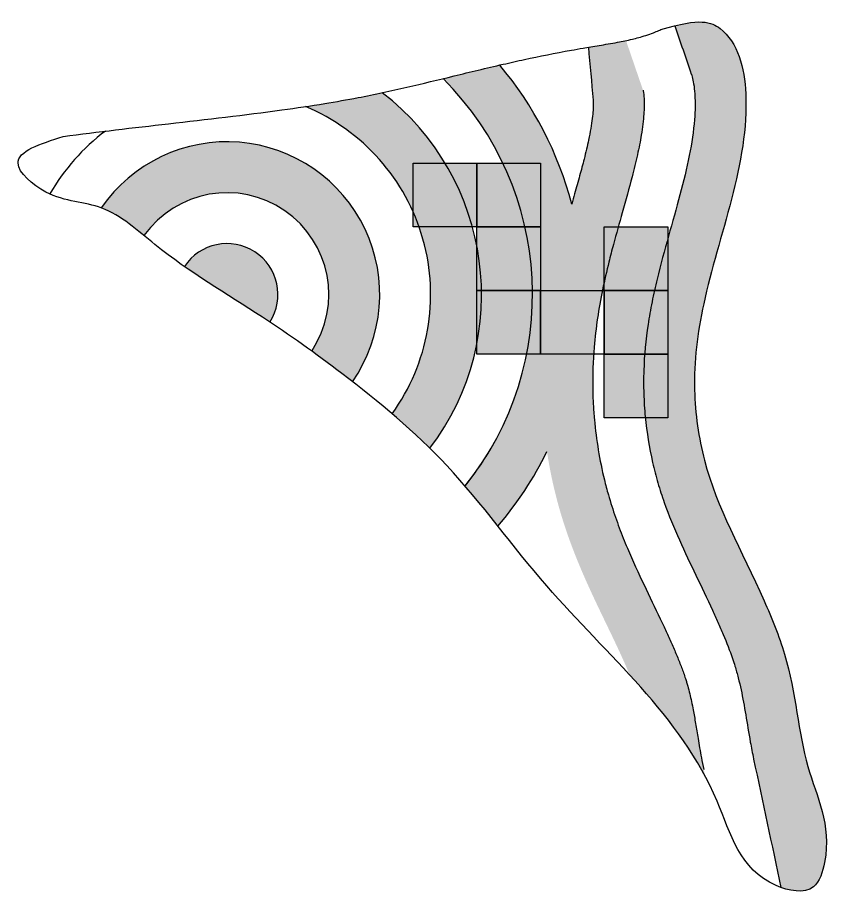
# Model space of a CAD drawing. Header units: millimetres. Extents: x 2486 to 2918, y 1154 to 1361.
# Drawn here: x 2486 to 2678.8, y 1154.1 to 1360.7 of the extents above; entities that cross this region are included whole.
import ezdxf

# ---------------------------------------------------------------- set-up
doc = ezdxf.new("R2010")
doc.units = ezdxf.units.MM
doc.layers.add('modulos alternativos', color=10, linetype='Continuous')

msp = doc.modelspace()

# ---------------------------------------------------------------- hatches: boundary and pattern name
h = msp.add_hatch(color=256)
h.dxf.hatch_style = 1
edge = h.paths.add_edge_path()
edge.add_spline(control_points=[(2665.90953778459, 1155.72129575114), (2668.621890919491, 1154.741452760935), (2674.139394925813, 1154.062122062173), (2678.771474481414, 1169.063322642189), (2670.275313347956, 1184.330477742946), (2669.38407185678, 1205.413741708109), (2658.357435152867, 1232.412166264259), (2648.275208385072, 1249.331267413811), (2644.736638300193, 1274.177143897897), (2647.976329271335, 1301.34998577394), (2661.213448380793, 1333.478364738178), (2655.205968989958, 1357.214654494293), (2647.593715040339, 1360.441550587184), (2640.88335692066, 1358.784779484184)], knot_values=[13.82804077493529, 13.82804077493529, 13.82804077493529, 13.82804077493529, 21.05343368700926, 26.78852108826788, 50.17200434471823, 76.64549873046684, 88.62618236007066, 125.2305205479522, 142.1405886953119, 162.4834042443767, 208.6884295103504, 226.3856823491076, 233.6585517743478, 233.6585517743478, 233.6585517743478, 233.6585517743478], degree=3, periodic=0)
edge.add_spline(control_points=[(2640.88335692066, 1358.784779484184), (2642.186036310015, 1354.988992831221), (2643.48871569937, 1351.193206178258), (2644.791395088725, 1347.397419525294), (2644.794092799282, 1347.389558854582), (2644.796790509838, 1347.38169818387), (2644.799488614065, 1347.373800298054)], knot_values=[0.8531302399282445, 0.8531302399282445, 0.8531302399282445, 0.8531302399282445, 30.14904896301338, 30.14904896301338, 30.14904896301338, 30.20971769688674, 30.20971769688674, 30.20971769688674, 30.20971769688674], degree=3, periodic=0)
edge.add_spline(control_points=[(2644.799488614065, 1347.373800298054), (2644.865922860168, 1347.179334092953), (2644.932595777447, 1346.962305460333), (2645.126496024032, 1346.248011294974), (2645.247043894921, 1345.687337690845), (2645.461199121873, 1344.349124926031), (2645.549166167977, 1343.553108984952), (2645.637598917016, 1342.232238654225), (2645.65989534001, 1341.747282506756), (2645.685547642046, 1340.766561863215), (2645.689023667701, 1340.268027792599), (2645.671753225857, 1338.748401489354), (2645.623239297012, 1337.703216906517), (2645.332313585871, 1333.973302237241), (2644.90727614184, 1331.137078452074), (2643.725204044209, 1325.205537623649), (2642.969344959049, 1322.111521518893), (2641.281573444054, 1315.756043017772), (2640.350176000932, 1312.49487819338), (2638.489522725501, 1305.859830785882), (2637.559953944072, 1302.486205991775), (2636.300417070614, 1297.29107785841), (2635.897598120077, 1295.500615738975), (2635.180076381497, 1291.926880501431), (2634.863398755854, 1290.140850456652), (2634.055303441074, 1284.770905622734), (2633.706294680166, 1281.173781322761), (2633.529290208834, 1275.727719379613), (2633.527655047722, 1273.906833104556), (2633.645981921197, 1270.25277542771), (2633.765007385348, 1268.42759134275), (2634.293225165444, 1262.978414951596), (2634.872455504638, 1259.380922084195), (2636.041335635384, 1254.237967284009), (2636.463667873566, 1252.616549203363), (2637.384985940544, 1249.468194110686), (2637.883953976666, 1247.935555425925), (2639.500805564761, 1243.355557493288), (2640.711859419848, 1240.429496350419), (2643.235579497071, 1234.76467209498), (2644.548060364491, 1232.024851456111), (2647.177304725245, 1226.564479820924), (2648.494755769156, 1223.843510875452), (2650.215716180119, 1220.105463430008), (2650.644116462675, 1219.15941629908), (2651.491639886441, 1217.245617531322), (2651.908197288785, 1216.283340641081), (2653.114692974266, 1213.401753123956), (2653.861084610534, 1211.486264481024), (2654.700141990309, 1209.048174607234), (2654.894739246191, 1208.455946827087), (2655.218646536964, 1207.415344264403), (2655.352311240079, 1206.965017094577), (2655.610579124284, 1206.051581720824), (2655.73435044094, 1205.59155743505), (2656.091460511496, 1204.200694692289), (2656.310574716381, 1203.259019008737), (2656.926408290406, 1200.385666336394), (2657.280777732635, 1198.405354723137), (2657.972460180388, 1194.301779330045), (2658.309308852793, 1192.178707874658), (2658.932880491474, 1188.677915532593), (2659.184581057344, 1187.3483994764), (2659.472600798962, 1185.993144043942)], knot_values=[30.20971769688674, 30.20971769688674, 30.20971769688674, 30.20971769688674, 31.7035375264035, 31.7035375264035, 34.69117718543701, 34.69117718543701, 38.0752684702447, 38.0752684702447, 39.92989503585522, 39.92989503585522, 41.78452160146575, 41.78452160146575, 45.49377473268679, 45.49377473268679, 54.65642882555856, 54.65642882555856, 63.81908291843032, 63.81908291843032, 72.98173701130207, 72.98173701130207, 82.14439110417383, 82.14439110417383, 86.8840858435447, 86.8840858435447, 91.62378058291556, 91.62378058291556, 101.1031700616573, 101.1031700616573, 105.8195684785787, 105.8195684785787, 110.5359668955002, 110.5359668955002, 119.968763729343, 119.968763729343, 124.3730130828508, 124.3730130828508, 128.7772624363586, 128.7772624363586, 137.8579535044322, 137.8579535044322, 146.9386445725058, 146.9386445725058, 156.0193356405794, 156.0193356405794, 159.0534231929981, 159.0534231929981, 162.0875107454168, 162.0875107454168, 168.1556858502542, 168.1556858502542, 170.1398555952811, 170.1398555952811, 171.7121522907956, 171.7121522907956, 173.2844489863101, 173.2844489863101, 176.429042377339, 176.429042377339, 182.718229159397, 182.718229159397, 189.0074159414549, 189.0074159414549, 192.7376365483351, 192.7376365483351, 192.7376365483351, 192.7376365483351], degree=3, periodic=0)
edge.add_spline(control_points=[(2659.472600798962, 1185.993144043942), (2659.474082899741, 1185.986170129164), (2659.475565962236, 1185.979195532819), (2659.477049024732, 1185.972220936473), (2661.621211944684, 1175.888579208029), (2663.765374864637, 1165.804937479584), (2665.909537784589, 1155.72129575114)], knot_values=[192.7376365483351, 192.7376365483351, 192.7376365483351, 192.7376365483351, 192.7568316314106, 192.7568316314106, 192.7568316314106, 220.5084506637957, 220.5084506637957, 220.5084506637957, 220.5084506637957], degree=3, periodic=0)
edge = h.paths.add_edge_path()
edge.add_spline(control_points=[(2647.734743830064, 1183.498607257744), (2647.532596714936, 1184.449795445045), (2647.349176785845, 1185.376291630457), (2646.88101834927, 1187.861195229421), (2646.624979117886, 1189.36053306524), (2646.179735591395, 1192.02732243873), (2645.987168180495, 1193.209583149033), (2645.609890681503, 1195.449224580409), (2645.42342649476, 1196.517918095274), (2644.97644776613, 1198.899047621027), (2644.712598906982, 1200.165205169489), (2644.275345858343, 1201.982962100279), (2644.117139744811, 1202.592663706551), (2643.868950688777, 1203.475410948791), (2643.78546949324, 1203.760714919305), (2643.60808208131, 1204.343359874955), (2643.513111402528, 1204.643949878938), (2643.269392935426, 1205.389367591309), (2643.115226615566, 1205.840787475447), (2642.662090721924, 1207.115991973514), (2642.340050899549, 1207.968990518451), (2641.64464694038, 1209.724606381042), (2641.271833919641, 1210.625776835042), (2640.487689487138, 1212.460159508037), (2640.075665773875, 1213.395381328532), (2639.238704937117, 1215.256203032849), (2638.813433637969, 1216.182192341777), (2637.175404888443, 1219.695494331581), (2635.916071021551, 1222.287273250513), (2633.330941248213, 1227.666150653747), (2632.002295158147, 1230.460075222227), (2630.037562177882, 1234.923820009722), (2629.387201147352, 1236.45891551924), (2628.118836985403, 1239.634738544213), (2627.501030406866, 1241.274885063363), (2626.321396312931, 1244.673381438687), (2625.76080448565, 1246.427560022469), (2624.907877196161, 1249.413595935102), (2624.594476173562, 1250.596671834653), (2623.737881088141, 1254.109680800027), (2623.260318571971, 1256.453333263186), (2622.475485650108, 1261.181911952534), (2622.168752897156, 1263.565742530982), (2621.838735639597, 1267.165876524019), (2621.750538960138, 1268.37024648679), (2621.619155740751, 1270.78549794617), (2621.575969565247, 1271.998859879459), (2621.501844876836, 1276.512952672909), (2621.621087103991, 1279.783505224608), (2622.081770650188, 1285.304721091152), (2622.349811427487, 1287.583047107869), (2623.016572219967, 1292.094046827077), (2623.413860136384, 1294.321147442115), (2624.32076431405, 1298.755236446545), (2624.827009908759, 1300.938909801567), (2625.7043154566, 1304.46075780037), (2626.064301023515, 1305.841188860675), (2627.122160390189, 1309.787216606674), (2627.828858899895, 1312.289660625751), (2629.343184919059, 1317.669439353953), (2630.138592351818, 1320.503494768481), (2631.299684830407, 1324.972985536471), (2631.721432816582, 1326.694830547875), (2632.451796791913, 1329.976300156953), (2632.759191198529, 1331.532757994464), (2633.152254190278, 1333.902443797425), (2633.277763682567, 1334.770215335095), (2633.478471442685, 1336.423399032469), (2633.55336764031, 1337.20610934315), (2633.647999042028, 1338.592171241468), (2633.673712608686, 1339.204406341909), (2633.687746723164, 1340.126568146244), (2633.686956275214, 1340.460056618107), (2633.674164964259, 1341.101791066863), (2633.661969401253, 1341.413849739442), (2633.63335138195, 1341.908936814586), (2633.619573799656, 1342.098012119431), (2633.581631036689, 1342.531645927743), (2633.555584449613, 1342.760785475916), (2633.504252339899, 1343.137055392599), (2633.47968500745, 1343.280225965391), (2633.442861155617, 1343.468880777511), (2633.42940584265, 1343.527793046702), (2633.422009139764, 1343.558075741896)], knot_values=[32.34605838799973, 32.34605838799973, 32.34605838799973, 32.34605838799973, 34.67167125766505, 34.67167125766505, 38.76839475176862, 38.76839475176862, 42.33400666246672, 42.33400666246672, 45.89961857316482, 45.89961857316482, 50.70574824815611, 50.70574824815611, 53.28069084732226, 53.28069084732226, 54.56816214690534, 54.56816214690534, 55.85563344648841, 55.85563344648841, 57.6671176099384, 57.6671176099384, 60.82474173153403, 60.82474173153403, 63.98236585312966, 63.98236585312966, 67.1399899747253, 67.1399899747253, 70.29761409632093, 70.29761409632093, 79.12038100542193, 79.12038100542193, 87.94314791452297, 87.94314791452297, 92.35453136907347, 92.35453136907347, 96.76591482362397, 96.76591482362397, 101.1772982781745, 101.1772982781745, 104.0001787081601, 104.0001787081601, 109.4686448058969, 109.4686448058969, 114.9371109036337, 114.9371109036337, 117.6713439525021, 117.6713439525021, 120.4055770013705, 120.4055770013705, 127.8778521934747, 127.8778521934747, 133.2243220360084, 133.2243220360084, 138.570791878542, 138.570791878542, 143.9172617210757, 143.9172617210757, 147.4586541388359, 147.4586541388359, 154.2126123532916, 154.2126123532916, 162.4577460151722, 162.4577460151722, 167.9398815711833, 167.9398815711833, 173.4220171271943, 173.4220171271943, 176.7960303740234, 176.7960303740234, 180.1700436208525, 180.1700436208525, 183.1006189201005, 183.1006189201005, 184.8559849891219, 184.8559849891219, 186.6113510581432, 186.6113510581432, 187.8435011839334, 187.8435011839334, 189.6363730681884, 189.6363730681884, 191.4292449524434, 191.4292449524434, 192.7376365481224, 192.7376365481224, 192.7376365481224, 192.7376365481224], degree=3, periodic=0)
edge.add_spline(control_points=[(2633.422009139764, 1343.558075741896), (2633.409046336722, 1343.595847149942), (2633.396083533681, 1343.633618557988), (2632.099803229563, 1347.410759362608), (2630.816485728487, 1351.150128759182), (2629.53316822741, 1354.889498155755), (2629.489159559196, 1355.017731945886), (2629.445150890981, 1355.145965736016), (2629.401142222767, 1355.274199526147)], knot_values=[-0.1365794136111056, -0.1365794136111056, -0.1365794136111056, -0.1365794136111056, 0.1549406852105868, 0.1549406852105868, 29.015430468558, 29.015430468558, 29.015430468558, 30.00514012209735, 30.00514012209735, 30.00514012209735, 30.00514012209735], degree=3, periodic=0)
edge.add_spline(control_points=[(2629.401142222768, 1355.274199526146), (2628.731667202477, 1355.131741742509), (2628.071243248295, 1355.001739602057), (2626.665467110025, 1354.738142409165), (2625.923423264779, 1354.607812112613), (2624.473635746382, 1354.361426243918), (2623.765154388316, 1354.245178228965), (2622.392839491792, 1354.020756229793), (2621.736723573912, 1353.913611977791), (2620.902394110018, 1353.774224907885), (2620.715735387525, 1353.74287792272), (2620.529657652768, 1353.711467630734)], knot_values=[208.6473017314648, 208.6473017314648, 208.6473017314648, 208.6473017314648, 210.0584851017451, 210.0584851017451, 211.6909460908801, 211.6909460908801, 213.3234070800151, 213.3234070800151, 214.9558680691501, 214.9558680691501, 215.4282555634542, 215.4282555634542, 215.4282555634542, 215.4282555634542], degree=3, periodic=0)
edge.add_spline(control_points=[(2620.529657652768, 1353.711467630734), (2620.902582512812, 1349.555630266415), (2621.275507372856, 1345.399792902097), (2621.6484322329, 1341.243955537778), (2621.648755180071, 1341.240356646782), (2621.649078127243, 1341.236757755785), (2621.649408547812, 1341.23302191405)], knot_values=[-71.10227192863223, -71.10227192863223, -71.10227192863223, -71.10227192863223, 37.11010903927676, 37.11010903927676, 37.11010903927676, 37.20381929052936, 37.20381929052936, 37.20381929052936, 37.20381929052936], degree=3, periodic=0)
edge.add_spline(control_points=[(2621.649408547812, 1341.23302191405), (2621.652834499175, 1341.194287000778), (2621.657063877375, 1341.140829212826), (2621.665479198901, 1341.010634486954), (2621.669777147936, 1340.932140691605), (2621.680501416907, 1340.681970630894), (2621.685071607801, 1340.497868855406), (2621.686604869316, 1340.089992406539), (2621.68361515398, 1339.867299789011), (2621.667790808794, 1339.379485768879), (2621.654961898964, 1339.115105517696), (2621.599334330227, 1338.268757877856), (2621.539110472684, 1337.631555262422), (2621.361013323525, 1336.202116163511), (2621.243368814841, 1335.412506671362), (2620.950535194603, 1333.719749903448), (2620.774337173783, 1332.809862126253), (2620.274227303778, 1330.454006506856), (2619.917224535745, 1328.940465528912), (2619.193968082459, 1326.080762231282), (2618.848147250617, 1324.775761029615), (2618.104590252168, 1322.046716415669), (2617.707887916224, 1320.625622287399), (2617.071613929361, 1318.360741166458), (2616.843596810866, 1317.552481974346), (2616.611966890057, 1316.729426730964)], knot_values=[37.20381929052936, 37.20381929052936, 37.20381929052936, 37.20381929052936, 38.17544997311538, 38.17544997311538, 39.14708065570141, 39.14708065570141, 41.01957403638504, 41.01957403638504, 42.89206741706868, 42.89206741706868, 44.76456079775232, 44.76456079775232, 48.50954755911959, 48.50954755911959, 52.25453432048686, 52.25453432048686, 55.99952108185413, 55.99952108185413, 61.38707748192863, 61.38707748192863, 65.56967750928314, 65.56967750928314, 69.75227753663765, 69.75227753663765, 72.00963795125071, 72.00963795125071, 72.00963795125071, 72.00963795125071], degree=3, periodic=0)
edge.add_arc((2535.358234673931, 1295.426117106624), 84.0000000000002, 14.69128582347967, 40.08328872252182)
edge.add_spline(control_points=[(2599.627410654765, 1349.513759121641), (2595.930838394961, 1348.663395608896), (2592.393681637428, 1347.803953656916), (2588.032882305401, 1346.739370540652), (2587.162242643749, 1346.52655118505), (2586.293134700367, 1346.314582983452)], knot_values=[174.3274840648171, 174.3274840648171, 174.3274840648171, 174.3274840648171, 185.9258782183577, 185.9258782183577, 188.8318258993818, 188.8318258993818, 188.8318258993818, 188.8318258993818], degree=3, periodic=0)
edge.add_arc((2535.358234673931, 1295.426117106624), 72.00000000000016, -38.79456200473771, 44.97387161002001, ccw=False)
edge.add_spline(control_points=[(2591.474849847534, 1250.315968564885), (2594.128601584841, 1247.233689835834), (2596.68512646674, 1244.060988704152), (2599.228480698662, 1240.867967644418)], knot_values=[341.7736446514883, 341.7736446514883, 341.7736446514883, 341.7736446514883, 354.0160477374557, 354.0160477374557, 354.0160477374557, 354.0160477374557], degree=3, periodic=0)
edge.add_arc((2535.358234673931, 1295.426117106623), 83.99999999999937, 319.4959513055807, 333.8775091315874)
edge.add_spline(control_points=[(2610.778038964716, 1258.441618722303), (2610.787341874071, 1258.380019711111), (2610.796696514001, 1258.31843139219), (2611.163216783022, 1255.919051161246), (2611.594319104373, 1253.596659507841), (2612.610143926862, 1248.979859168859), (2613.198695491442, 1246.678895009076), (2614.491445805576, 1242.234868727291), (2615.187256500009, 1240.112611242984), (2616.818217243102, 1235.540083944375), (2617.768841981118, 1233.144191098034), (2619.626387938904, 1228.749667371839), (2620.529528605959, 1226.741478328041), (2622.303711807189, 1222.912738830202), (2623.173420865172, 1221.097078860396), (2624.844347212046, 1217.623724566136), (2625.651705566602, 1215.954174972644), (2627.008754503343, 1213.102961096212), (2627.572427103952, 1211.903262606389), (2628.411988695072, 1210.072583927132), (2628.701171851346, 1209.433565860581), (2629.266982396248, 1208.162981557329), (2629.542379935028, 1207.534022796659), (2629.974493481071, 1206.525575757337), (2630.139177881213, 1206.135296712893), (2630.297747871433, 1205.753069534694)], knot_values=[114.5251468676865, 114.5251468676865, 114.5251468676865, 114.5251468676865, 114.6517211038121, 114.6517211038121, 119.4571327949923, 119.4571327949923, 124.2625444861725, 124.2625444861725, 129.0679561773527, 129.0679561773527, 135.0773219681528, 135.0773219681528, 140.7471650214819, 140.7471650214819, 146.4170080748111, 146.4170080748111, 152.0868511281403, 152.0868511281403, 156.3682645382119, 156.3682645382119, 158.6738208873759, 158.6738208873759, 160.9793772365398, 160.9793772365398, 162.4790096903943, 162.4790096903943, 162.4790096903943, 162.4790096903943], degree=3, periodic=0)
edge.add_spline(control_points=[(2630.297747871434, 1205.753069534692), (2637.051060753803, 1198.388327120885), (2643.361525210726, 1190.716189708216), (2648.075300909011, 1181.897019732319)], knot_values=[265.339641012896, 265.339641012896, 265.339641012896, 265.339641012896, 295.1405462247185, 295.1405462247185, 295.1405462247185, 295.1405462247185], degree=3, periodic=0)
edge.add_spline(control_points=[(2648.07530090901, 1181.89701973232), (2648.066672868815, 1181.937595970879), (2648.058044828619, 1181.978172209438), (2647.99701773568, 1182.265172481292), (2647.944618682936, 1182.511596514587), (2647.866020103821, 1182.881232564529), (2647.839820577449, 1183.004444581177), (2647.787421524706, 1183.250868614472), (2647.764218851435, 1183.359914740991), (2647.734743830119, 1183.498607257483)], knot_values=[192.7376365485474, 192.7376365485474, 192.7376365485474, 192.7376365485474, 192.8493081394849, 192.8493081394849, 193.5275021964129, 193.5275021964129, 193.8665992248769, 193.8665992248769, 194.2056962533409, 194.2056962533409, 194.2056962533409, 194.2056962533409], degree=3, periodic=0)
edge = h.paths.add_edge_path()
edge.add_spline(control_points=[(2571.944571882352, 1342.980716565264), (2570.073518486406, 1342.582550764964), (2568.170296077238, 1342.198143436543), (2563.657097536776, 1341.340464363114), (2561.040958668515, 1340.882907469345), (2556.880507515763, 1340.203964745619), (2555.353788500122, 1339.965007900458), (2553.819985662709, 1339.733720860712)], knot_values=[139.520211462535, 139.520211462535, 139.520211462535, 139.520211462535, 145.5828974416309, 145.5828974416309, 153.7566121734782, 153.7566121734782, 158.4558724157219, 158.4558724157219, 158.4558724157219, 158.4558724157219], degree=3, periodic=0)
edge.add_arc((2535.358234673931, 1295.426117106624), 47.99999999999998, -35.828144128998986, 67.37986022552701, ccw=False)
edge.add_spline(control_points=[(2574.275501174501, 1267.329028856708), (2577.340971125357, 1264.712042365436), (2580.323391577557, 1262.01029157412), (2583.185736143397, 1259.197259780064)], knot_values=[366.2092350900498, 366.2092350900498, 366.2092350900498, 366.2092350900498, 378.2760037029068, 378.2760037029068, 378.2760037029068, 378.2760037029068], degree=3, periodic=0)
edge.add_arc((2535.358234673931, 1295.426117106624), 60.00000000000004, 322.8564328168734, 412.4269603604662)
edge = h.paths.add_edge_path()
edge.add_spline(control_points=[(2505.718986950268, 1315.859300763983), (2505.758483484624, 1315.84504602707), (2509.340731899934, 1314.537096776345), (2512.58833762807, 1311.948372551336), (2515.787377275512, 1309.31789671511)], knot_values=[450.1451637258642, 450.1451637258642, 450.1451637258642, 450.1451637258642, 450.2786386103381, 462.2634255501612, 462.2634255501612, 462.2634255501612, 462.2634255501612], degree=3, periodic=0)
edge.add_arc((2535.358234673931, 1295.426117106624), 23.99999999999995, -33.73026764730781, 144.6321179303392, ccw=False)
edge.add_spline(control_points=[(2555.318096233977, 1282.099304790701), (2557.701360916744, 1280.376944401509), (2560.916677328614, 1277.988577916444), (2564.096029326094, 1275.549586653368), (2564.933608730186, 1274.900590330617)], knot_values=[390.2588579177631, 390.2588579177631, 390.2588579177631, 390.2588579177631, 399.0607582368835, 402.2251887955633, 402.2251887955633, 402.2251887955633, 402.2251887955633], degree=3, periodic=0)
edge.add_arc((2535.358234673929, 1295.426117106621), 35.9999999999999, 325.2390680280486, 505.4177693865056)
h = msp.add_hatch(color=256)
h.dxf.hatch_style = 1
edge = h.paths.add_edge_path()
edge.add_spline(control_points=[(2525.330215149079, 1302.016930744498), (2531.387257354446, 1297.795600815296), (2538.189356856198, 1293.737147304753), (2544.869266452905, 1289.33463861109), (2545.456932169895, 1288.944118272544)], knot_values=[414.2433941469325, 414.2433941469325, 414.2433941469325, 414.2433941469325, 436.2643918686265, 438.3923960709062, 438.3923960709062, 438.3923960709062, 438.3923960709062], degree=3, periodic=0)
edge.add_arc((2535.358234673931, 1295.426117106624), 11.99999999999999, 327.3050213266408, 506.685489760285)
at = {"layer": 'modulos alternativos'}
h = msp.add_hatch(color=256, dxfattribs=at)
h.dxf.hatch_style = 1
h.paths.add_polyline_path([(2594.26505060887, 1326.386434043094), (2579.26505060887, 1326.386434043094), (2579.26505060887, 1311.386434043094), (2594.26505060887, 1311.386434043094)])
h = msp.add_hatch(color=256, dxfattribs=at)
h.dxf.hatch_style = 1
h.paths.add_polyline_path([(2609.26505060887, 1326.386434043094), (2594.26505060887, 1326.386434043094), (2594.26505060887, 1311.386434043094), (2609.26505060887, 1311.386434043094)])
h = msp.add_hatch(color=256, dxfattribs=at)
h.dxf.hatch_style = 1
h.paths.add_polyline_path([(2609.26505060887, 1311.386434043094), (2594.26505060887, 1311.386434043094), (2594.26505060887, 1296.386434043094), (2609.26505060887, 1296.386434043094)])
h = msp.add_hatch(color=256, dxfattribs=at)
h.dxf.hatch_style = 1
h.paths.add_polyline_path([(2639.26505060887, 1311.386434043094), (2624.26505060887, 1311.386434043094), (2624.26505060887, 1296.386434043094), (2639.26505060887, 1296.386434043094)])
h = msp.add_hatch(color=256, dxfattribs=at)
h.dxf.hatch_style = 1
h.paths.add_polyline_path([(2609.26505060887, 1296.386434043094), (2594.26505060887, 1296.386434043094), (2594.26505060887, 1281.386434043094), (2609.26505060887, 1281.386434043094)])
h = msp.add_hatch(color=256, dxfattribs=at)
h.dxf.hatch_style = 1
h.paths.add_polyline_path([(2639.26505060887, 1296.386434043094), (2624.26505060887, 1296.386434043094), (2624.26505060887, 1281.386434043094), (2639.26505060887, 1281.386434043094)])
h = msp.add_hatch(color=256, dxfattribs=at)
h.dxf.hatch_style = 1
h.paths.add_polyline_path([(2639.26505060887, 1281.386434043094), (2624.26505060887, 1281.386434043094), (2624.26505060887, 1266.386434043094), (2639.26505060887, 1266.386434043094)])

# ---------------------------------------------------------------- linework, layer by layer
for radius, start, end in [(84, 14.69128582347851, 40.0832887225237), (72, 321.2054379952557, 44.97387161002408), (60, 322.8564328168685, 52.42696036046444), (48, 324.1718558710013, 67.37986022551802), (48, 126.6305764377239, 150.4014350589218), (36, 325.2390680280449, 145.4177693865133), (24, 326.2697323526822, 144.6321179303475), (12, 327.3050213266379, 146.6854897602946), (72, 321.2054379952557, 331.081421627555), (84, 319.4959513055787, 333.8775091315842)]:
    msp.add_arc((2535.358234673931, 1295.426117106624), radius, start, end)
for points, knots in [([(2637.645258745313, 1357.886601874757), (2646.936517077843, 1360.706706049411), (2655.116368051234, 1357.568678820573), (2661.213448380793, 1333.478364738178), (2647.976329271335, 1301.34998577394), (2644.736638300193, 1274.177143897897), (2648.275208385072, 1249.331267413811), (2658.357435152867, 1232.412166264259), (2669.38407185678, 1205.413741708109), (2670.275313347956, 1184.330477742946), (2678.771474481414, 1169.063322642189), (2674.006899603392, 1153.633029926838), (2656.812169019831, 1157.064298185188), (2648.742236206078, 1191.082859750766), (2615.064332819577, 1218.389723435146), (2589.210619976704, 1255.199834146582), (2565.263162250881, 1275.078857427413), (2541.729065706591, 1291.899736016736), (2522.253392248085, 1303.100372854399), (2506.756357309665, 1317.46675498332), (2494.23894909103, 1317.071017182805), (2481.873099709332, 1327.958078507956), (2491.362046491854, 1330.966079474888), (2496.742749008192, 1332.671764915313)], [12.76647075235811, 12.76647075236418, 12.76647075236418, 12.76647075236418, 21.10091020017551, 38.79816303893269, 85.0031883049064, 105.3460038539712, 122.2560720013309, 158.8604101892124, 170.8410938188163, 197.3145882045649, 220.6980714610152, 226.4331588622738, 234.6981291636042, 258.9390149222899, 323.6288293789337, 360.4883709733618, 393.4232884764428, 416.3713983492122, 446.9313653663186, 462.1299506656873, 475.8223631895734, 485.26891655412, 497.6413779186259, 497.6413779186259, 497.6413779186259, 497.6413779186259]), ([(2496.742749008192, 1332.671764915313), (2504.931829000515, 1333.777728335283), (2513.260022950129, 1334.730461398595), (2530.560436536651, 1336.702427868437), (2539.529600329639, 1337.720960274752), (2551.700747948111, 1339.40766283634), (2555.069128019869, 1339.908366291632), (2561.040958668515, 1340.882907469345), (2563.657097536776, 1341.340464363114), (2568.217016749123, 1342.207022138025), (2570.166036707964, 1342.601250885778), (2573.995888638075, 1343.418303964871), (2575.882147170879, 1343.841014499132), (2581.493898067448, 1345.138033963305), (2585.172400365384, 1346.041053432741), (2592.640738218102, 1347.864266513464), (2596.432293894733, 1348.785216806967), (2602.077230452818, 1350.073623288072), (2603.772353935319, 1350.45086772129), (2608.987879209083, 1351.572149418672), (2612.638534858377, 1352.30583748098), (2617.437962918888, 1353.175922640616), (2618.346285265388, 1353.336809454018), (2619.869659068533, 1353.599944700287), (2620.476495623514, 1353.703072270133), (2621.736723573912, 1353.913611977791), (2622.392839491792, 1354.020756229793), (2623.765154388316, 1354.245178228965), (2624.473635746382, 1354.361426243918), (2625.923423264779, 1354.607812112613), (2626.665467110025, 1354.738142409165), (2628.555426190524, 1355.092528783168), (2629.717631187641, 1355.329183396034), (2631.39843044997, 1355.731552169937), (2631.892999819099, 1355.857207436771), (2633.513407161064, 1356.298300184787), (2634.685959013519, 1356.662916230364), (2636.299333878092, 1357.291204952925), (2636.710092851516, 1357.461264554229), (2637.302710637419, 1357.726331625858), (2637.473303251285, 1357.804877294341), (2637.645258745313, 1357.886601874758)], [82.69831686266099, 82.69831686266099, 82.69831686266099, 82.69831686266099, 107.3064639723909, 107.3064639723909, 133.9155685853317, 133.9155685853317, 144.2194717047787, 144.2194717047787, 152.393186436626, 152.393186436626, 158.6032477639298, 158.6032477639298, 164.8133090912336, 164.8133090912336, 177.2334317458413, 177.2334317458413, 189.6535544004489, 189.6535544004489, 194.8348577339761, 194.8348577339761, 205.1974644010304, 205.1974644010304, 207.5728439516415, 207.5728439516415, 209.1196892257688, 209.1196892257688, 210.7521502149038, 210.7521502149038, 212.3846112040388, 212.3846112040388, 214.0170721931738, 214.0170721931738, 216.4765595152159, 216.4765595152159, 217.4890961514209, 217.4890961514209, 219.7777899487962, 219.7777899487962, 220.5519416578531, 220.5519416578531, 220.8607956736253, 220.8607956736253, 220.8607956736253, 220.8607956736253]), ([(2640.88335692066, 1358.784779484184), (2642.186036310015, 1354.988992831221), (2643.48871569937, 1351.193206178258), (2644.791395088725, 1347.397419525294), (2644.794092799282, 1347.389558854582), (2644.796790509838, 1347.38169818387), (2644.799488614065, 1347.373800298054), (2644.865922860168, 1347.179334092953), (2644.932595777447, 1346.962305460333), (2645.126496024032, 1346.248011294974), (2645.247043894921, 1345.687337690845), (2645.461199121873, 1344.349124926031), (2645.549166167977, 1343.553108984952), (2645.637598917016, 1342.232238654225), (2645.65989534001, 1341.747282506756), (2645.685547642046, 1340.766561863215), (2645.689023667701, 1340.268027792599), (2645.671753225857, 1338.748401489354), (2645.623239297012, 1337.703216906517), (2645.332313585871, 1333.973302237241), (2644.90727614184, 1331.137078452074), (2643.725204044209, 1325.205537623649), (2642.969344959049, 1322.111521518893), (2641.281573444054, 1315.756043017772), (2640.350176000932, 1312.49487819338), (2638.489522725501, 1305.859830785882), (2637.559953944072, 1302.486205991775), (2636.300417070614, 1297.29107785841), (2635.897598120077, 1295.500615738975), (2635.180076381497, 1291.926880501431), (2634.863398755854, 1290.140850456652), (2634.055303441074, 1284.770905622734), (2633.706294680166, 1281.173781322761), (2633.529290208834, 1275.727719379613), (2633.527655047722, 1273.906833104556), (2633.645981921197, 1270.25277542771), (2633.765007385348, 1268.42759134275), (2634.293225165444, 1262.978414951596), (2634.872455504638, 1259.380922084195), (2636.041335635384, 1254.237967284009), (2636.463667873566, 1252.616549203363), (2637.384985940544, 1249.468194110686), (2637.883953976666, 1247.935555425925), (2639.500805564761, 1243.355557493288), (2640.711859419848, 1240.429496350419), (2643.235579497071, 1234.76467209498), (2644.548060364491, 1232.024851456111), (2647.177304725245, 1226.564479820924), (2648.494755769156, 1223.843510875452), (2650.215716180119, 1220.105463430008), (2650.644116462675, 1219.15941629908), (2651.491639886441, 1217.245617531322), (2651.908197288785, 1216.283340641081), (2653.114692974266, 1213.401753123956), (2653.861084610534, 1211.486264481024), (2654.700141990309, 1209.048174607234), (2654.894739246191, 1208.455946827087), (2655.218646536964, 1207.415344264403), (2655.352311240079, 1206.965017094577), (2655.610579124284, 1206.051581720824), (2655.73435044094, 1205.59155743505), (2656.091460511496, 1204.200694692289), (2656.310574716381, 1203.259019008737), (2656.926408290406, 1200.385666336394), (2657.280777732635, 1198.405354723137), (2657.972460180388, 1194.301779330045), (2658.309308852793, 1192.178707874658), (2658.932880491474, 1188.677915532593), (2659.184581057344, 1187.3483994764), (2659.472600798962, 1185.993144043942), (2659.474082899741, 1185.986170129164), (2659.475565962236, 1185.979195532819), (2659.477049024732, 1185.972220936473), (2661.621211944684, 1175.888579208029), (2663.765374864637, 1165.804937479584), (2665.909537784589, 1155.72129575114)], [0.8531302399282445, 0.8531302399282445, 0.8531302399282445, 0.8531302399282445, 30.14904896301338, 30.14904896301338, 30.14904896301338, 30.20971769688674, 30.20971769688674, 30.20971769688674, 31.7035375264035, 31.7035375264035, 34.69117718543701, 34.69117718543701, 38.0752684702447, 38.0752684702447, 39.92989503585522, 39.92989503585522, 41.78452160146575, 41.78452160146575, 45.49377473268679, 45.49377473268679, 54.65642882555856, 54.65642882555856, 63.81908291843032, 63.81908291843032, 72.98173701130207, 72.98173701130207, 82.14439110417383, 82.14439110417383, 86.8840858435447, 86.8840858435447, 91.62378058291556, 91.62378058291556, 101.1031700616573, 101.1031700616573, 105.8195684785787, 105.8195684785787, 110.5359668955002, 110.5359668955002, 119.968763729343, 119.968763729343, 124.3730130828508, 124.3730130828508, 128.7772624363586, 128.7772624363586, 137.8579535044322, 137.8579535044322, 146.9386445725058, 146.9386445725058, 156.0193356405794, 156.0193356405794, 159.0534231929981, 159.0534231929981, 162.0875107454168, 162.0875107454168, 168.1556858502542, 168.1556858502542, 170.1398555952811, 170.1398555952811, 171.7121522907956, 171.7121522907956, 173.2844489863101, 173.2844489863101, 176.429042377339, 176.429042377339, 182.718229159397, 182.718229159397, 189.0074159414549, 189.0074159414549, 192.7376365483351, 192.7376365483351, 192.7376365483351, 192.7568316314106, 192.7568316314106, 192.7568316314106, 220.5084506637957, 220.5084506637957, 220.5084506637957, 220.5084506637957]), ([(2620.529657652768, 1353.711467630734), (2620.902582512812, 1349.555630266415), (2621.275507372856, 1345.399792902097), (2621.6484322329, 1341.243955537778), (2621.648755180071, 1341.240356646782), (2621.649078127243, 1341.236757755785), (2621.649408547812, 1341.23302191405), (2621.652834499175, 1341.194287000778), (2621.657063877375, 1341.140829212826), (2621.665479198901, 1341.010634486954), (2621.669777147936, 1340.932140691605), (2621.680501416907, 1340.681970630894), (2621.685071607801, 1340.497868855406), (2621.686604869316, 1340.089992406539), (2621.68361515398, 1339.867299789011), (2621.667790808794, 1339.379485768879), (2621.654961898964, 1339.115105517696), (2621.599334330227, 1338.268757877856), (2621.539110472684, 1337.631555262422), (2621.361013323525, 1336.202116163511), (2621.243368814841, 1335.412506671362), (2620.950535194603, 1333.719749903448), (2620.774337173783, 1332.809862126253), (2620.274227303778, 1330.454006506856), (2619.917224535745, 1328.940465528912), (2619.193968082459, 1326.080762231282), (2618.848147250617, 1324.775761029615), (2618.104590252168, 1322.046716415669), (2617.707887916224, 1320.625622287399), (2617.071613929361, 1318.360741166458), (2616.843596810866, 1317.552481974346), (2616.611966890057, 1316.729426730964)], [-71.10227192863223, -71.10227192863223, -71.10227192863223, -71.10227192863223, 37.11010903927676, 37.11010903927676, 37.11010903927676, 37.20381929052936, 37.20381929052936, 37.20381929052936, 38.17544997311538, 38.17544997311538, 39.14708065570141, 39.14708065570141, 41.01957403638504, 41.01957403638504, 42.89206741706868, 42.89206741706868, 44.76456079775232, 44.76456079775232, 48.50954755911959, 48.50954755911959, 52.25453432048686, 52.25453432048686, 55.99952108185413, 55.99952108185413, 61.38707748192863, 61.38707748192863, 65.56967750928314, 65.56967750928314, 69.75227753663765, 69.75227753663765, 72.00963795125071, 72.00963795125071, 72.00963795125071, 72.00963795125071]), ([(2633.422009139764, 1343.558075741896), (2633.42940584265, 1343.527793046702), (2633.442861155617, 1343.468880777511), (2633.47968500745, 1343.280225965391), (2633.504252339899, 1343.137055392599), (2633.555584449613, 1342.760785475916), (2633.581631036689, 1342.531645927743), (2633.619573799656, 1342.098012119431), (2633.63335138195, 1341.908936814586), (2633.661969401253, 1341.413849739442), (2633.674164964259, 1341.101791066863), (2633.686956275214, 1340.460056618107), (2633.687746723164, 1340.126568146244), (2633.673712608686, 1339.204406341909), (2633.647999042028, 1338.592171241468), (2633.55336764031, 1337.20610934315), (2633.478471442685, 1336.423399032469), (2633.277763682567, 1334.770215335095), (2633.152254190278, 1333.902443797425), (2632.759191198529, 1331.532757994464), (2632.451796791913, 1329.976300156953), (2631.721432816582, 1326.694830547875), (2631.299684830407, 1324.972985536471), (2630.138592351818, 1320.503494768481), (2629.343184919059, 1317.669439353953), (2627.828858899895, 1312.289660625751), (2627.122160390189, 1309.787216606674), (2626.064301023515, 1305.841188860675), (2625.7043154566, 1304.46075780037), (2624.827009908759, 1300.938909801567), (2624.32076431405, 1298.755236446545), (2623.413860136384, 1294.321147442115), (2623.016572219967, 1292.094046827077), (2622.349811427487, 1287.583047107869), (2622.081770650188, 1285.304721091152), (2621.621087103991, 1279.783505224608), (2621.501844876836, 1276.512952672909), (2621.575969565247, 1271.998859879459), (2621.619155740751, 1270.78549794617), (2621.750538960138, 1268.37024648679), (2621.838735639597, 1267.165876524019), (2622.168752897156, 1263.565742530982), (2622.475485650108, 1261.181911952534), (2623.260318571971, 1256.453333263186), (2623.737881088141, 1254.109680800027), (2624.594476173562, 1250.596671834653), (2624.907877196161, 1249.413595935102), (2625.76080448565, 1246.427560022469), (2626.321396312931, 1244.673381438687), (2627.501030406866, 1241.274885063363), (2628.118836985403, 1239.634738544213), (2629.387201147352, 1236.45891551924), (2630.037562177882, 1234.923820009722), (2632.002295158147, 1230.460075222227), (2633.330941248213, 1227.666150653747), (2635.916071021551, 1222.287273250513), (2637.175404888443, 1219.695494331581), (2638.813433637969, 1216.182192341777), (2639.238704937117, 1215.256203032849), (2640.075665773875, 1213.395381328532), (2640.487689487138, 1212.460159508037), (2641.271833919641, 1210.625776835042), (2641.64464694038, 1209.724606381042), (2642.340050899549, 1207.968990518451), (2642.662090721924, 1207.115991973514), (2643.115226615566, 1205.840787475447), (2643.269392935426, 1205.389367591309), (2643.513111402528, 1204.643949878938), (2643.60808208131, 1204.343359874955), (2643.78546949324, 1203.760714919305), (2643.868950688777, 1203.475410948791), (2644.117139744811, 1202.592663706551), (2644.275345858343, 1201.982962100279), (2644.712598906982, 1200.165205169489), (2644.97644776613, 1198.899047621027), (2645.42342649476, 1196.517918095274), (2645.609890681503, 1195.449224580409), (2645.987168180495, 1193.209583149033), (2646.179735591395, 1192.02732243873), (2646.624979117886, 1189.36053306524), (2646.88101834927, 1187.861195229421), (2647.349176785845, 1185.376291630457), (2647.532596714936, 1184.449795445045), (2647.734743830064, 1183.498607257744)], [32.34605838799973, 32.34605838799973, 32.34605838799973, 32.34605838799973, 33.65444998367869, 33.65444998367869, 35.44732186793372, 35.44732186793372, 37.24019375218874, 37.24019375218874, 38.47234387797895, 38.47234387797895, 40.22770994700026, 40.22770994700026, 41.98307601602156, 41.98307601602156, 44.9136513152696, 44.9136513152696, 48.28766456209869, 48.28766456209869, 51.66167780892778, 51.66167780892778, 57.14381336493883, 57.14381336493883, 62.62594892094987, 62.62594892094987, 70.8710825828305, 70.8710825828305, 77.62504079728616, 77.62504079728616, 81.16643321504641, 81.16643321504641, 86.51290305758006, 86.51290305758006, 91.85937290011371, 91.85937290011371, 97.20584274264736, 97.20584274264736, 104.6781179347516, 104.6781179347516, 107.41235098362, 107.41235098362, 110.1465840324884, 110.1465840324884, 115.6150501302252, 115.6150501302252, 121.083516227962, 121.083516227962, 123.9063966579476, 123.9063966579476, 128.3177801124981, 128.3177801124981, 132.7291635670486, 132.7291635670486, 137.1405470215991, 137.1405470215991, 145.9633139307002, 145.9633139307002, 154.7860808398012, 154.7860808398012, 157.9437049613968, 157.9437049613968, 161.1013290829924, 161.1013290829924, 164.2589532045881, 164.2589532045881, 167.4165773261837, 167.4165773261837, 169.2280614896337, 169.2280614896337, 170.5155327892168, 170.5155327892168, 171.8030040887998, 171.8030040887998, 174.377946687966, 174.377946687966, 179.1840763629573, 179.1840763629573, 182.7496882736554, 182.7496882736554, 186.3153001843535, 186.3153001843535, 190.412023678457, 190.412023678457, 192.7376365481224, 192.7376365481224, 192.7376365481224, 192.7376365481224])]:
    msp.add_open_spline(points, degree=3, knots=knots)
for points in [[(2579.26505060887, 1326.386434043094), (2594.26505060887, 1326.386434043094), (2594.26505060887, 1311.386434043094), (2579.26505060887, 1311.386434043094)], [(2594.26505060887, 1326.386434043094), (2609.26505060887, 1326.386434043094), (2609.26505060887, 1311.386434043094), (2594.26505060887, 1311.386434043094)], [(2594.26505060887, 1311.386434043094), (2609.26505060887, 1311.386434043094), (2609.26505060887, 1296.386434043094), (2594.26505060887, 1296.386434043094)], [(2624.26505060887, 1311.386434043094), (2639.26505060887, 1311.386434043094), (2639.26505060887, 1296.386434043094), (2624.26505060887, 1296.386434043094)], [(2594.26505060887, 1296.386434043094), (2609.26505060887, 1296.386434043094), (2609.26505060887, 1281.386434043094), (2594.26505060887, 1281.386434043094)], [(2609.26505060887, 1296.386434043094), (2624.26505060887, 1296.386434043094), (2624.26505060887, 1281.386434043094), (2609.26505060887, 1281.386434043094)], [(2624.26505060887, 1296.386434043094), (2639.26505060887, 1296.386434043094), (2639.26505060887, 1281.386434043094), (2624.26505060887, 1281.386434043094)], [(2624.26505060887, 1281.386434043094), (2639.26505060887, 1281.386434043094), (2639.26505060887, 1266.386434043094), (2624.26505060887, 1266.386434043094)]]:
    msp.add_lwpolyline(points, close=True, dxfattribs=at)

doc.saveas('drawing.dxf')
